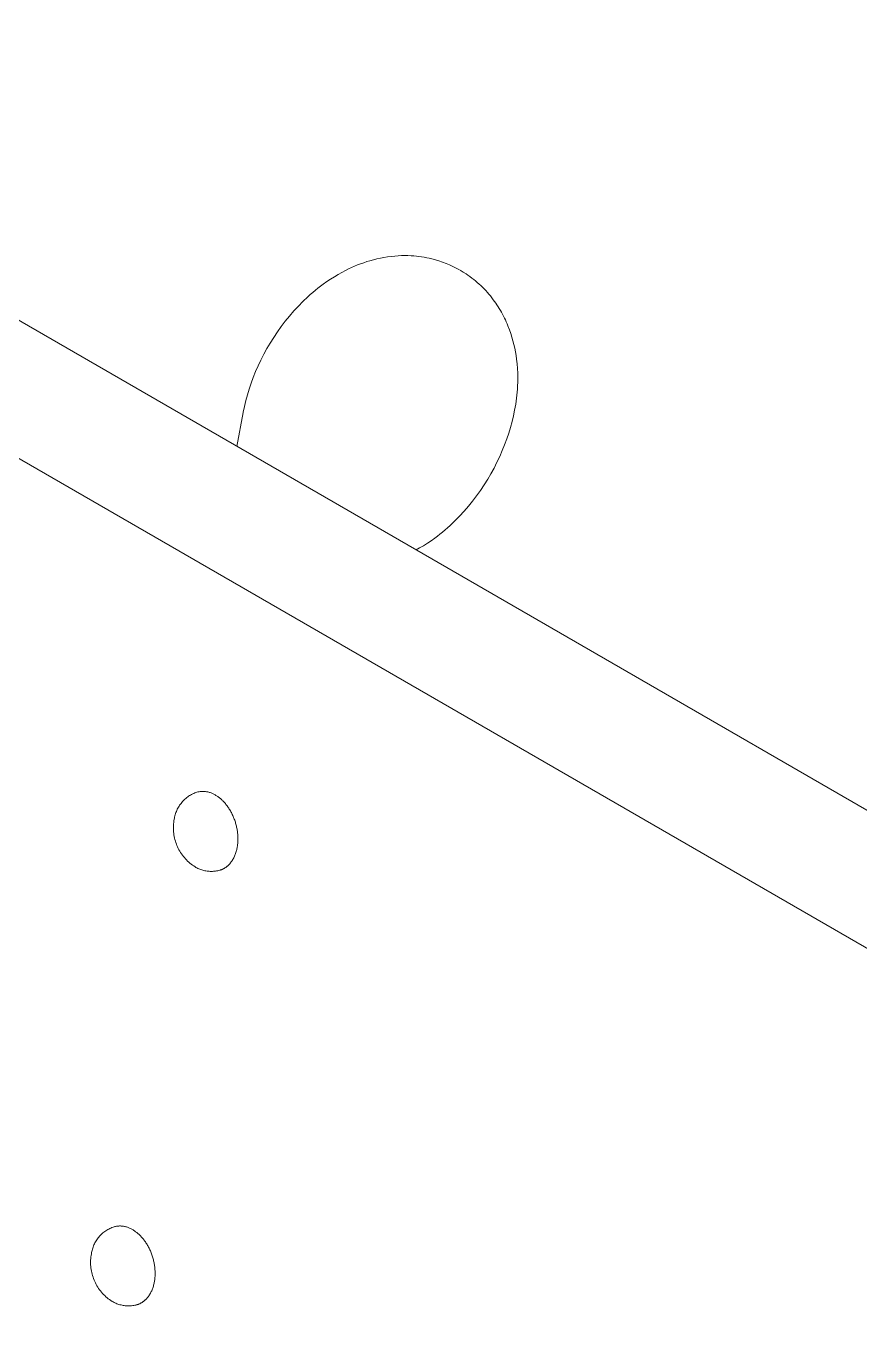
# Model space of a CAD drawing. Header units: millimetres. Extents: x -67 to 4862, y -244 to 3199.
# Drawn here: x 3546 to 3671.2, y 1897 to 2093.1 of the extents above; entities that cross this region are included whole.
import ezdxf

# ---------------------------------------------------------------- set-up
doc = ezdxf.new("R2010")
doc.units = ezdxf.units.MM
doc.layers.add('ZANO_R', color=7, linetype='Continuous', lineweight=0)

msp = doc.modelspace()

# ---------------------------------------------------------------- linework, layer by layer
at = {"layer": 'ZANO_R'}
for p, q in [((3635.21, 1996.72), (3468.3, 2093.09)), ((4546.43, 1449.91), (3447.82, 2084.19)), ((3601.85, 2058.61), (3602.33, 2058.63)), ((3602.33, 2058.63), (3602.81, 2058.63)), ((3602.81, 2058.63), (3603.3, 2058.63)), ((3603.3, 2058.63), (3603.78, 2058.61)), ((3594.37, 2056.63), (3594.82, 2056.84)), ((3594.82, 2056.84), (3595.27, 2057.04)), ((3595.27, 2057.04), (3595.73, 2057.23)), ((3595.73, 2057.23), (3596.19, 2057.41)), ((3596.19, 2057.41), (3596.66, 2057.57)), ((3596.66, 2057.57), (3597.13, 2057.73)), ((3597.13, 2057.73), (3597.6, 2057.87)), ((3597.6, 2057.87), (3598.12, 2058.02)), ((3598.12, 2058.02), (3598.65, 2058.15)), ((3598.65, 2058.15), (3599.17, 2058.26)), ((3599.17, 2058.26), (3599.7, 2058.36)), ((3599.7, 2058.36), (3600.24, 2058.45)), ((3600.24, 2058.45), (3600.77, 2058.52)), ((3600.77, 2058.52), (3601.31, 2058.57)), ((3601.31, 2058.57), (3601.85, 2058.61)), ((3603.78, 2058.61), (3604.17, 2058.58)), ((3604.17, 2058.58), (3604.56, 2058.55)), ((3604.56, 2058.55), (3604.95, 2058.5)), ((3604.95, 2058.5), (3605.34, 2058.45)), ((3605.34, 2058.45), (3605.73, 2058.39)), ((3605.73, 2058.39), (3606.11, 2058.31)), ((3606.11, 2058.31), (3606.49, 2058.23)), ((3606.49, 2058.23), (3606.88, 2058.15)), ((3606.88, 2058.15), (3607.42, 2058)), ((3607.42, 2058), (3607.96, 2057.84)), ((3607.96, 2057.84), (3608.49, 2057.66)), ((3608.49, 2057.66), (3609.02, 2057.46)), ((3609.02, 2057.46), (3609.54, 2057.24)), ((3609.54, 2057.24), (3610.05, 2057.01)), ((3610.05, 2057.01), (3610.56, 2056.76)), ((3610.56, 2056.76), (3611.05, 2056.49)), ((3590.57, 2054.34), (3591.12, 2054.73)), ((3591.12, 2054.73), (3591.68, 2055.11)), ((3591.68, 2055.11), (3592.26, 2055.47)), ((3592.26, 2055.47), (3592.84, 2055.82)), ((3592.84, 2055.82), (3593.38, 2056.12)), ((3593.38, 2056.12), (3593.92, 2056.41)), ((3593.92, 2056.41), (3594.37, 2056.63)), ((3611.16, 2056.43), (3611.59, 2056.16)), ((3611.59, 2056.16), (3612.02, 2055.89)), ((3612.02, 2055.89), (3612.31, 2055.69)), ((3612.31, 2055.69), (3612.6, 2055.48)), ((3612.6, 2055.48), (3612.89, 2055.27)), ((3612.89, 2055.27), (3613.17, 2055.05)), ((3613.17, 2055.05), (3613.44, 2054.83)), ((3613.44, 2054.83), (3613.71, 2054.6)), ((3588.27, 2052.45), (3588.64, 2052.78)), ((3588.64, 2052.78), (3589.02, 2053.11)), ((3589.02, 2053.11), (3589.4, 2053.43)), ((3589.4, 2053.43), (3589.78, 2053.74)), ((3589.78, 2053.74), (3590.17, 2054.04)), ((3590.17, 2054.04), (3590.57, 2054.34)), ((3613.71, 2054.6), (3613.98, 2054.36)), ((3613.98, 2054.36), (3614.24, 2054.12)), ((3614.24, 2054.12), (3614.49, 2053.88)), ((3614.49, 2053.88), (3614.74, 2053.63)), ((3614.74, 2053.63), (3614.98, 2053.37)), ((3614.98, 2053.37), (3615.22, 2053.11)), ((3615.22, 2053.11), (3615.45, 2052.84)), ((3615.45, 2052.84), (3615.68, 2052.57)), ((3586.17, 2050.32), (3586.85, 2051.05)), ((3586.85, 2051.05), (3587.54, 2051.76)), ((3587.54, 2051.76), (3588.27, 2052.45)), ((3615.68, 2052.57), (3615.9, 2052.29)), ((3615.9, 2052.29), (3616.11, 2052.01)), ((3616.11, 2052.01), (3616.3, 2051.75)), ((3616.3, 2051.75), (3616.49, 2051.49)), ((3616.49, 2051.49), (3616.67, 2051.22)), ((3616.67, 2051.22), (3616.85, 2050.95)), ((3616.85, 2050.95), (3617.02, 2050.67)), ((3584.88, 2048.78), (3585.51, 2049.56)), ((3585.51, 2049.56), (3586.17, 2050.32)), ((3617.02, 2050.67), (3617.18, 2050.4)), ((3617.18, 2050.4), (3617.35, 2050.12)), ((3617.35, 2050.12), (3617.5, 2049.83)), ((3617.5, 2049.83), (3617.65, 2049.55)), ((3617.65, 2049.55), (3617.8, 2049.26)), ((3617.8, 2049.26), (3617.94, 2048.97)), ((3617.94, 2048.97), (3618.07, 2048.68)), ((3583.15, 2046.35), (3583.7, 2047.18)), ((3583.7, 2047.18), (3584.28, 2047.99)), ((3584.28, 2047.99), (3584.88, 2048.78)), ((3618.07, 2048.68), (3618.2, 2048.38)), ((3618.2, 2048.38), (3618.32, 2048.09)), ((3618.32, 2048.09), (3618.56, 2047.48)), ((3618.56, 2047.48), (3618.74, 2046.95)), ((3618.74, 2046.95), (3618.91, 2046.41)), ((3582.13, 2044.67), (3582.62, 2045.51)), ((3582.62, 2045.51), (3583.15, 2046.35)), ((3618.91, 2046.41), (3619.07, 2045.86)), ((3619.07, 2045.86), (3619.21, 2045.31)), ((3619.21, 2045.31), (3619.33, 2044.76)), ((3580.8, 2042.07), (3581.22, 2042.95)), ((3581.22, 2042.95), (3581.66, 2043.81)), ((3581.66, 2043.81), (3582.13, 2044.67)), ((3619.33, 2044.76), (3619.44, 2044.2)), ((3619.44, 2044.2), (3619.54, 2043.64)), ((3619.54, 2043.64), (3619.61, 2043.08)), ((3619.61, 2043.08), (3619.69, 2042.38)), ((3580.08, 2040.34), (3580.43, 2041.21)), ((3580.43, 2041.21), (3580.8, 2042.07)), ((3619.69, 2042.38), (3619.75, 2041.67)), ((3619.75, 2041.67), (3619.78, 2040.97)), ((3619.78, 2040.97), (3619.79, 2040.26)), ((3579.45, 2038.58), (3579.75, 2039.46)), ((3579.75, 2039.46), (3580.08, 2040.34)), ((3619.76, 2039.05), (3619.73, 2038.6)), ((3619.78, 2039.66), (3619.76, 2039.05)), ((3619.79, 2040.26), (3619.78, 2039.66)), ((3578.96, 2036.86), (3579.19, 2037.72)), ((3579.19, 2037.72), (3579.45, 2038.58)), ((3619.6, 2037.24), (3619.48, 2036.34)), ((3619.65, 2037.7), (3619.6, 2037.24)), ((3619.7, 2038.15), (3619.65, 2037.7)), ((3619.73, 2038.6), (3619.7, 2038.15)), ((3577.59, 2029.99), (3578.57, 2035.1)), ((3578.57, 2035.12), (3578.75, 2035.99)), ((3578.75, 2035.99), (3578.96, 2036.86)), ((3619.32, 2035.44), (3619.14, 2034.56)), ((3619.48, 2036.34), (3619.32, 2035.44)), ((3618.93, 2033.7), (3618.7, 2032.84)), ((3619.14, 2034.56), (3618.93, 2033.7)), ((3618.44, 2031.98), (3618.14, 2031.1)), ((3618.7, 2032.84), (3618.44, 2031.98)), ((3617.46, 2029.35), (3617.09, 2028.49)), ((3617.81, 2030.22), (3617.46, 2029.35)), ((3618.14, 2031.1), (3617.81, 2030.22)), ((3616.67, 2027.61), (3616.23, 2026.74)), ((3617.09, 2028.49), (3616.67, 2027.61)), ((3615.76, 2025.89), (3615.27, 2025.05)), ((3616.23, 2026.74), (3615.76, 2025.89)), ((3614.19, 2023.38), (3613.61, 2022.57)), ((3614.74, 2024.21), (3614.19, 2023.38)), ((3615.27, 2025.05), (3614.74, 2024.21)), ((3613.01, 2021.78), (3612.38, 2021)), ((3613.61, 2022.57), (3613.01, 2021.78)), ((3611.04, 2019.51), (3610.35, 2018.8)), ((3611.72, 2020.24), (3611.04, 2019.51)), ((3612.38, 2021), (3611.72, 2020.24)), ((3608.87, 2017.45), (3608.49, 2017.13)), ((3609.25, 2017.78), (3608.87, 2017.45)), ((3609.62, 2018.11), (3609.25, 2017.78)), ((3610.35, 2018.8), (3609.62, 2018.11)), ((3606.77, 2015.83), (3606.21, 2015.45)), ((3607.32, 2016.22), (3606.77, 2015.83)), ((3607.72, 2016.52), (3607.32, 2016.22)), ((3608.11, 2016.82), (3607.72, 2016.52)), ((3608.49, 2017.13), (3608.11, 2016.82)), ((3605.05, 2014.74), (3604.52, 2014.44)), ((3605.63, 2015.08), (3605.05, 2014.74)), ((3606.21, 2015.45), (3605.63, 2015.08)), ((3635.21, 1996.72), (3692.76, 1963.49)), ((3569.12, 1976.24), (3569.23, 1976.38)), ((3569.23, 1976.38), (3569.34, 1976.52)), ((3569.34, 1976.52), (3569.45, 1976.65)), ((3569.45, 1976.65), (3569.57, 1976.78)), ((3569.57, 1976.78), (3569.69, 1976.9)), ((3569.69, 1976.9), (3569.82, 1977.02)), ((3569.82, 1977.02), (3569.95, 1977.14)), ((3569.95, 1977.14), (3570.09, 1977.25)), ((3570.09, 1977.25), (3570.23, 1977.35)), ((3570.23, 1977.35), (3570.37, 1977.45)), ((3570.37, 1977.45), (3570.52, 1977.55)), ((3570.52, 1977.55), (3570.67, 1977.64)), ((3570.67, 1977.64), (3570.82, 1977.72)), ((3570.82, 1977.72), (3570.98, 1977.8)), ((3570.98, 1977.8), (3571.13, 1977.88)), ((3571.13, 1977.88), (3571.3, 1977.95)), ((3571.3, 1977.95), (3571.46, 1978.01)), ((3571.46, 1978.01), (3571.62, 1978.07)), ((3571.62, 1978.07), (3571.74, 1978.1)), ((3571.74, 1978.1), (3571.86, 1978.12)), ((3571.86, 1978.12), (3571.97, 1978.14)), ((3571.97, 1978.14), (3572.09, 1978.16)), ((3572.09, 1978.16), (3572.21, 1978.17)), ((3572.21, 1978.17), (3572.33, 1978.18)), ((3572.33, 1978.18), (3572.45, 1978.18)), ((3572.45, 1978.18), (3572.57, 1978.18)), ((3572.57, 1978.18), (3572.68, 1978.18)), ((3572.68, 1978.18), (3572.8, 1978.17)), ((3572.8, 1978.17), (3572.92, 1978.16)), ((3572.92, 1978.16), (3573.04, 1978.14)), ((3573.04, 1978.14), (3573.16, 1978.12)), ((3573.16, 1978.12), (3573.27, 1978.1)), ((3573.27, 1978.1), (3573.39, 1978.07)), ((3573.39, 1978.07), (3573.5, 1978.04)), ((3573.5, 1978.04), (3573.62, 1978)), ((3573.62, 1978), (3573.73, 1977.96)), ((3573.73, 1977.96), (3573.84, 1977.92)), ((3573.84, 1977.92), (3573.95, 1977.87)), ((3573.95, 1977.87), (3574.06, 1977.82)), ((3574.06, 1977.82), (3574.16, 1977.77)), ((3574.16, 1977.77), (3574.27, 1977.71)), ((3574.27, 1977.71), (3574.37, 1977.65)), ((3574.37, 1977.65), (3574.46, 1977.59)), ((3574.46, 1977.59), (3574.56, 1977.53)), ((3574.56, 1977.53), (3574.66, 1977.47)), ((3574.66, 1977.47), (3574.75, 1977.4)), ((3574.75, 1977.4), (3574.85, 1977.33)), ((3574.85, 1977.33), (3574.95, 1977.26)), ((3574.95, 1977.26), (3575.04, 1977.18)), ((3575.04, 1977.18), (3575.14, 1977.1)), ((3575.14, 1977.1), (3575.23, 1977.02)), ((3575.23, 1977.02), (3575.33, 1976.93)), ((3575.33, 1976.93), (3575.42, 1976.84)), ((3575.42, 1976.84), (3575.52, 1976.75)), ((3575.52, 1976.75), (3575.61, 1976.65)), ((3575.61, 1976.65), (3575.7, 1976.55)), ((3575.7, 1976.55), (3575.79, 1976.45)), ((3575.79, 1976.45), (3575.89, 1976.35)), ((3575.89, 1976.35), (3575.97, 1976.24)), ((3568.23, 1974.17), (3568.27, 1974.34)), ((3568.27, 1974.34), (3568.31, 1974.51)), ((3568.31, 1974.51), (3568.35, 1974.68)), ((3568.35, 1974.68), (3568.41, 1974.85)), ((3568.41, 1974.85), (3568.46, 1975.01)), ((3568.46, 1975.01), (3568.53, 1975.18)), ((3568.53, 1975.18), (3568.6, 1975.34)), ((3568.6, 1975.34), (3568.67, 1975.5)), ((3568.67, 1975.5), (3568.75, 1975.65)), ((3568.75, 1975.65), (3568.84, 1975.8)), ((3568.84, 1975.8), (3568.93, 1975.95)), ((3568.93, 1975.95), (3569.02, 1976.1)), ((3569.02, 1976.1), (3569.12, 1976.24)), ((3575.97, 1976.24), (3576.06, 1976.13)), ((3576.06, 1976.13), (3576.15, 1976.01)), ((3576.15, 1976.01), (3576.24, 1975.89)), ((3576.24, 1975.89), (3576.32, 1975.77)), ((3576.32, 1975.77), (3576.4, 1975.65)), ((3576.4, 1975.65), (3576.48, 1975.52)), ((3576.48, 1975.52), (3576.56, 1975.4)), ((3576.56, 1975.4), (3576.64, 1975.26)), ((3576.64, 1975.26), (3576.71, 1975.13)), ((3576.71, 1975.13), (3576.79, 1975)), ((3576.79, 1975), (3576.86, 1974.86)), ((3576.86, 1974.86), (3576.93, 1974.72)), ((3576.93, 1974.72), (3576.99, 1974.58)), ((3576.99, 1974.58), (3577.06, 1974.44)), ((3577.06, 1974.44), (3577.12, 1974.29)), ((3568.09, 1973.06), (3568.11, 1973.3)), ((3568.09, 1972.82), (3568.09, 1973.06)), ((3568.09, 1972.59), (3568.09, 1972.82)), ((3568.09, 1972.35), (3568.09, 1972.59)), ((3568.11, 1972.12), (3568.09, 1972.35)), ((3568.11, 1973.3), (3568.13, 1973.53)), ((3568.13, 1973.53), (3568.16, 1973.77)), ((3568.16, 1973.77), (3568.2, 1974)), ((3568.2, 1974), (3568.23, 1974.17)), ((3577.12, 1974.29), (3577.18, 1974.15)), ((3577.18, 1974.15), (3577.23, 1974)), ((3577.23, 1974), (3577.29, 1973.85)), ((3577.29, 1973.85), (3577.34, 1973.7)), ((3577.34, 1973.7), (3577.39, 1973.55)), ((3577.39, 1973.55), (3577.43, 1973.4)), ((3577.43, 1973.4), (3577.47, 1973.25)), ((3577.47, 1973.25), (3577.51, 1973.1)), ((3577.51, 1973.1), (3577.55, 1972.95)), ((3577.55, 1972.95), (3577.58, 1972.79)), ((3577.58, 1972.79), (3577.61, 1972.64)), ((3577.61, 1972.64), (3577.64, 1972.49)), ((3577.64, 1972.49), (3577.67, 1972.34)), ((3568.14, 1971.88), (3568.11, 1972.12)), ((3568.17, 1971.65), (3568.14, 1971.88)), ((3568.21, 1971.41), (3568.17, 1971.65)), ((3568.26, 1971.18), (3568.21, 1971.41)), ((3568.31, 1970.95), (3568.26, 1971.18)), ((3568.38, 1970.72), (3568.31, 1970.95)), ((3568.45, 1970.5), (3568.38, 1970.72)), ((3568.53, 1970.28), (3568.45, 1970.5)), ((3577.67, 1972.34), (3577.69, 1972.19)), ((3577.69, 1972.19), (3577.71, 1972.04)), ((3577.71, 1972.04), (3577.73, 1971.89)), ((3577.73, 1971.89), (3577.74, 1971.75)), ((3577.74, 1971.75), (3577.75, 1971.6)), ((3577.75, 1970.48), (3577.74, 1970.35)), ((3577.75, 1971.6), (3577.76, 1971.45)), ((3577.76, 1970.61), (3577.75, 1970.48)), ((3577.76, 1971.45), (3577.77, 1971.31)), ((3577.77, 1970.75), (3577.76, 1970.61)), ((3577.77, 1971.31), (3577.77, 1971.17)), ((3577.77, 1971.17), (3577.77, 1971.02)), ((3577.77, 1971.02), (3577.77, 1970.89)), ((3577.77, 1970.89), (3577.77, 1970.75)), ((3568.62, 1970.06), (3568.53, 1970.28)), ((3568.71, 1969.84), (3568.62, 1970.06)), ((3568.82, 1969.63), (3568.71, 1969.84)), ((3568.92, 1969.42), (3568.82, 1969.63)), ((3569.04, 1969.21), (3568.92, 1969.42)), ((3569.16, 1969.01), (3569.04, 1969.21)), ((3569.29, 1968.81), (3569.16, 1969.01)), ((3569.43, 1968.62), (3569.29, 1968.81)), ((3569.58, 1968.43), (3569.43, 1968.62)), ((3569.73, 1968.25), (3569.58, 1968.43)), ((3577.26, 1968.46), (3577.2, 1968.33)), ((3577.32, 1968.6), (3577.26, 1968.46)), ((3577.37, 1968.73), (3577.32, 1968.6)), ((3577.42, 1968.87), (3577.37, 1968.73)), ((3577.47, 1969.01), (3577.42, 1968.87)), ((3577.51, 1969.15), (3577.47, 1969.01)), ((3577.55, 1969.29), (3577.51, 1969.15)), ((3577.59, 1969.43), (3577.55, 1969.29)), ((3577.62, 1969.57), (3577.59, 1969.43)), ((3577.65, 1969.72), (3577.62, 1969.57)), ((3577.67, 1969.84), (3577.65, 1969.72)), ((3577.69, 1969.96), (3577.67, 1969.84)), ((3577.71, 1970.09), (3577.69, 1969.96)), ((3577.72, 1970.22), (3577.71, 1970.09)), ((3577.74, 1970.35), (3577.72, 1970.22)), ((3569.88, 1968.07), (3569.73, 1968.25)), ((3570.04, 1967.9), (3569.88, 1968.07)), ((3570.21, 1967.73), (3570.04, 1967.9)), ((3570.38, 1967.57), (3570.21, 1967.73)), ((3570.56, 1967.42), (3570.38, 1967.57)), ((3570.75, 1967.27), (3570.56, 1967.42)), ((3570.94, 1967.12), (3570.75, 1967.27)), ((3571.13, 1966.99), (3570.94, 1967.12)), ((3571.33, 1966.86), (3571.13, 1966.99)), ((3571.47, 1966.78), (3571.33, 1966.86)), ((3571.61, 1966.7), (3571.47, 1966.78)), ((3571.75, 1966.63), (3571.61, 1966.7)), ((3571.9, 1966.57), (3571.75, 1966.63)), ((3572.05, 1966.51), (3571.9, 1966.57)), ((3572.2, 1966.45), (3572.05, 1966.51)), ((3575.41, 1966.48), (3575.35, 1966.46)), ((3575.47, 1966.51), (3575.41, 1966.48)), ((3575.53, 1966.54), (3575.47, 1966.51)), ((3575.59, 1966.57), (3575.53, 1966.54)), ((3575.65, 1966.6), (3575.59, 1966.57)), ((3575.7, 1966.63), (3575.65, 1966.6)), ((3575.76, 1966.67), (3575.7, 1966.63)), ((3575.82, 1966.7), (3575.76, 1966.67)), ((3575.88, 1966.74), (3575.82, 1966.7)), ((3575.93, 1966.78), (3575.88, 1966.74)), ((3575.99, 1966.81), (3575.93, 1966.78)), ((3576.04, 1966.85), (3575.99, 1966.81)), ((3576.09, 1966.9), (3576.04, 1966.85)), ((3576.15, 1966.94), (3576.09, 1966.9)), ((3576.2, 1966.98), (3576.15, 1966.94)), ((3576.25, 1967.03), (3576.2, 1966.98)), ((3576.3, 1967.07), (3576.25, 1967.03)), ((3576.35, 1967.12), (3576.3, 1967.07)), ((3576.4, 1967.17), (3576.35, 1967.12)), ((3576.45, 1967.22), (3576.4, 1967.17)), ((3576.5, 1967.27), (3576.45, 1967.22)), ((3576.54, 1967.32), (3576.5, 1967.27)), ((3576.59, 1967.37), (3576.54, 1967.32)), ((3576.63, 1967.43), (3576.59, 1967.37)), ((3576.68, 1967.48), (3576.63, 1967.43)), ((3576.72, 1967.54), (3576.68, 1967.48)), ((3576.76, 1967.59), (3576.72, 1967.54)), ((3576.85, 1967.71), (3576.76, 1967.59)), ((3576.92, 1967.83), (3576.85, 1967.71)), ((3577, 1967.95), (3576.92, 1967.83)), ((3577.07, 1968.07), (3577, 1967.95)), ((3577.14, 1968.2), (3577.07, 1968.07)), ((3577.2, 1968.33), (3577.14, 1968.2)), ((3572.35, 1966.4), (3572.2, 1966.45)), ((3572.5, 1966.35), (3572.35, 1966.4)), ((3572.66, 1966.31), (3572.5, 1966.35)), ((3572.82, 1966.28), (3572.66, 1966.31)), ((3572.97, 1966.25), (3572.82, 1966.28)), ((3573.13, 1966.22), (3572.97, 1966.25)), ((3573.29, 1966.2), (3573.13, 1966.22)), ((3573.45, 1966.19), (3573.29, 1966.2)), ((3573.61, 1966.18), (3573.45, 1966.19)), ((3573.77, 1966.18), (3573.61, 1966.18)), ((3573.93, 1966.18), (3573.77, 1966.18)), ((3574.09, 1966.19), (3573.93, 1966.18)), ((3574.25, 1966.2), (3574.09, 1966.19)), ((3574.41, 1966.22), (3574.25, 1966.2)), ((3574.57, 1966.24), (3574.41, 1966.22)), ((3574.73, 1966.27), (3574.57, 1966.24)), ((3574.89, 1966.31), (3574.73, 1966.27)), ((3575.04, 1966.35), (3574.89, 1966.31)), ((3575.1, 1966.37), (3575.04, 1966.35)), ((3575.17, 1966.39), (3575.1, 1966.37)), ((3575.23, 1966.41), (3575.17, 1966.39)), ((3575.29, 1966.43), (3575.23, 1966.41)), ((3575.35, 1966.46), (3575.29, 1966.43)), ((3557.13, 1911.53), (3557.25, 1911.66)), ((3557.25, 1911.66), (3557.38, 1911.78)), ((3557.38, 1911.78), (3557.51, 1911.89)), ((3557.51, 1911.89), (3557.65, 1912)), ((3557.65, 1912), (3557.79, 1912.11)), ((3557.79, 1912.11), (3557.93, 1912.21)), ((3557.93, 1912.21), (3558.08, 1912.3)), ((3558.08, 1912.3), (3558.23, 1912.39)), ((3558.23, 1912.39), (3558.38, 1912.48)), ((3558.38, 1912.48), (3558.54, 1912.56)), ((3558.54, 1912.56), (3558.69, 1912.63)), ((3558.69, 1912.63), (3558.85, 1912.7)), ((3558.85, 1912.7), (3559.02, 1912.77)), ((3559.02, 1912.77), (3559.18, 1912.82)), ((3559.18, 1912.82), (3559.3, 1912.85)), ((3559.3, 1912.85), (3559.41, 1912.88)), ((3559.41, 1912.88), (3559.53, 1912.9)), ((3559.53, 1912.9), (3559.65, 1912.91)), ((3559.65, 1912.91), (3559.77, 1912.92)), ((3559.77, 1912.92), (3559.89, 1912.93)), ((3559.89, 1912.93), (3560.01, 1912.94)), ((3560.01, 1912.94), (3560.12, 1912.94)), ((3560.12, 1912.94), (3560.24, 1912.93)), ((3560.24, 1912.93), (3560.36, 1912.92)), ((3560.36, 1912.92), (3560.48, 1912.91)), ((3560.48, 1912.91), (3560.6, 1912.9)), ((3560.6, 1912.9), (3560.72, 1912.88)), ((3560.72, 1912.88), (3560.83, 1912.85)), ((3560.83, 1912.85), (3560.95, 1912.82)), ((3560.95, 1912.82), (3561.06, 1912.79)), ((3561.06, 1912.79), (3561.18, 1912.76)), ((3561.18, 1912.76), (3561.29, 1912.72)), ((3561.29, 1912.72), (3561.4, 1912.67)), ((3561.4, 1912.67), (3561.51, 1912.62)), ((3561.51, 1912.62), (3561.62, 1912.57)), ((3561.62, 1912.57), (3561.72, 1912.52)), ((3561.72, 1912.52), (3561.83, 1912.46)), ((3561.83, 1912.46), (3561.93, 1912.4)), ((3561.93, 1912.4), (3562.02, 1912.34)), ((3562.02, 1912.34), (3562.12, 1912.28)), ((3562.12, 1912.28), (3562.22, 1912.22)), ((3562.22, 1912.22), (3562.31, 1912.15)), ((3562.31, 1912.15), (3562.41, 1912.08)), ((3562.41, 1912.08), (3562.5, 1912.01)), ((3562.5, 1912.01), (3562.6, 1911.94)), ((3562.6, 1911.94), (3562.7, 1911.86)), ((3562.7, 1911.86), (3562.79, 1911.77)), ((3562.79, 1911.77), (3562.89, 1911.69)), ((3562.89, 1911.69), (3562.98, 1911.6)), ((3562.98, 1911.6), (3563.08, 1911.5)), ((3555.96, 1909.6), (3556.02, 1909.77)), ((3556.02, 1909.77), (3556.09, 1909.93)), ((3556.09, 1909.93), (3556.15, 1910.09)), ((3556.15, 1910.09), (3556.23, 1910.25)), ((3556.23, 1910.25), (3556.31, 1910.41)), ((3556.31, 1910.41), (3556.39, 1910.56)), ((3556.39, 1910.56), (3556.48, 1910.71)), ((3556.48, 1910.71), (3556.58, 1910.85)), ((3556.58, 1910.85), (3556.68, 1911)), ((3556.68, 1911), (3556.79, 1911.14)), ((3556.79, 1911.14), (3556.9, 1911.27)), ((3556.9, 1911.27), (3557.01, 1911.4)), ((3557.01, 1911.4), (3557.13, 1911.53)), ((3563.08, 1911.5), (3563.17, 1911.41)), ((3563.17, 1911.41), (3563.26, 1911.31)), ((3563.26, 1911.31), (3563.35, 1911.21)), ((3563.35, 1911.21), (3563.44, 1911.1)), ((3563.44, 1911.1), (3563.53, 1910.99)), ((3563.53, 1910.99), (3563.62, 1910.88)), ((3563.62, 1910.88), (3563.71, 1910.77)), ((3563.71, 1910.77), (3563.79, 1910.65)), ((3563.79, 1910.65), (3563.88, 1910.53)), ((3563.88, 1910.53), (3563.96, 1910.4)), ((3563.96, 1910.4), (3564.04, 1910.28)), ((3564.04, 1910.28), (3564.12, 1910.15)), ((3564.12, 1910.15), (3564.2, 1910.02)), ((3564.2, 1910.02), (3564.27, 1909.89)), ((3564.27, 1909.89), (3564.35, 1909.75)), ((3564.35, 1909.75), (3564.42, 1909.61)), ((3564.42, 1909.61), (3564.49, 1909.47)), ((3555.64, 1907.58), (3555.65, 1907.81)), ((3555.65, 1907.81), (3555.67, 1908.05)), ((3555.67, 1908.05), (3555.69, 1908.29)), ((3555.69, 1908.29), (3555.72, 1908.52)), ((3555.72, 1908.52), (3555.76, 1908.75)), ((3555.76, 1908.75), (3555.79, 1908.93)), ((3555.79, 1908.93), (3555.83, 1909.1)), ((3555.83, 1909.1), (3555.87, 1909.27)), ((3555.87, 1909.27), (3555.91, 1909.44)), ((3555.91, 1909.44), (3555.96, 1909.6)), ((3564.49, 1909.47), (3564.55, 1909.33)), ((3564.55, 1909.33), (3564.62, 1909.19)), ((3564.62, 1909.19), (3564.68, 1909.05)), ((3564.68, 1909.05), (3564.74, 1908.9)), ((3564.74, 1908.9), (3564.79, 1908.75)), ((3564.79, 1908.75), (3564.85, 1908.6)), ((3564.85, 1908.6), (3564.9, 1908.46)), ((3564.9, 1908.46), (3564.94, 1908.31)), ((3564.94, 1908.31), (3564.99, 1908.15)), ((3564.99, 1908.15), (3565.03, 1908)), ((3565.03, 1908), (3565.07, 1907.85)), ((3565.07, 1907.85), (3565.11, 1907.7)), ((3565.11, 1907.7), (3565.14, 1907.55)), ((3555.64, 1907.34), (3555.64, 1907.58)), ((3555.65, 1907.11), (3555.64, 1907.34)), ((3555.67, 1906.87), (3555.65, 1907.11)), ((3555.69, 1906.63), (3555.67, 1906.87)), ((3555.73, 1906.4), (3555.69, 1906.63)), ((3555.77, 1906.17), (3555.73, 1906.4)), ((3555.82, 1905.94), (3555.77, 1906.17)), ((3555.87, 1905.71), (3555.82, 1905.94)), ((3555.94, 1905.48), (3555.87, 1905.71)), ((3565.14, 1907.55), (3565.17, 1907.4)), ((3565.17, 1907.4), (3565.2, 1907.25)), ((3565.2, 1907.25), (3565.23, 1907.1)), ((3565.23, 1907.1), (3565.25, 1906.95)), ((3565.25, 1906.95), (3565.27, 1906.8)), ((3565.27, 1906.8), (3565.29, 1906.65)), ((3565.29, 1906.65), (3565.3, 1906.5)), ((3565.3, 1906.5), (3565.31, 1906.35)), ((3565.31, 1906.35), (3565.32, 1906.21)), ((3565.32, 1906.21), (3565.33, 1906.06)), ((3565.33, 1906.06), (3565.33, 1905.92)), ((3565.33, 1905.92), (3565.33, 1905.78)), ((3565.33, 1905.78), (3565.33, 1905.64)), ((3556.01, 1905.25), (3555.94, 1905.48)), ((3556.09, 1905.03), (3556.01, 1905.25)), ((3556.18, 1904.81), (3556.09, 1905.03)), ((3556.27, 1904.59), (3556.18, 1904.81)), ((3556.37, 1904.38), (3556.27, 1904.59)), ((3556.48, 1904.17), (3556.37, 1904.38)), ((3556.6, 1903.97), (3556.48, 1904.17)), ((3556.72, 1903.76), (3556.6, 1903.97)), ((3556.85, 1903.57), (3556.72, 1903.76)), ((3565.03, 1903.76), (3564.98, 1903.62)), ((3565.07, 1903.9), (3565.03, 1903.76)), ((3565.11, 1904.04), (3565.07, 1903.9)), ((3565.15, 1904.19), (3565.11, 1904.04)), ((3565.18, 1904.33), (3565.15, 1904.19)), ((3565.21, 1904.47), (3565.18, 1904.33)), ((3565.23, 1904.59), (3565.21, 1904.47)), ((3565.25, 1904.72), (3565.23, 1904.59)), ((3565.27, 1904.84), (3565.25, 1904.72)), ((3565.28, 1904.97), (3565.27, 1904.84)), ((3565.3, 1905.1), (3565.28, 1904.97)), ((3565.31, 1905.23), (3565.3, 1905.1)), ((3565.32, 1905.37), (3565.31, 1905.23)), ((3565.33, 1905.64), (3565.32, 1905.5)), ((3565.32, 1905.5), (3565.32, 1905.37)), ((3556.99, 1903.37), (3556.85, 1903.57)), ((3557.13, 1903.19), (3556.99, 1903.37)), ((3557.28, 1903), (3557.13, 1903.19)), ((3557.44, 1902.82), (3557.28, 1903)), ((3557.6, 1902.65), (3557.44, 1902.82)), ((3557.77, 1902.49), (3557.6, 1902.65)), ((3557.94, 1902.32), (3557.77, 1902.49)), ((3558.12, 1902.17), (3557.94, 1902.32)), ((3558.31, 1902.02), (3558.12, 1902.17)), ((3558.49, 1901.88), (3558.31, 1902.02)), ((3558.69, 1901.74), (3558.49, 1901.88)), ((3563.81, 1901.78), (3563.76, 1901.74)), ((3563.86, 1901.83), (3563.81, 1901.78)), ((3563.91, 1901.87), (3563.86, 1901.83)), ((3563.96, 1901.92), (3563.91, 1901.87)), ((3564.01, 1901.97), (3563.96, 1901.92)), ((3564.05, 1902.02), (3564.01, 1901.97)), ((3564.1, 1902.07), (3564.05, 1902.02)), ((3564.15, 1902.13), (3564.1, 1902.07)), ((3564.19, 1902.18), (3564.15, 1902.13)), ((3564.24, 1902.24), (3564.19, 1902.18)), ((3564.28, 1902.29), (3564.24, 1902.24)), ((3564.32, 1902.35), (3564.28, 1902.29)), ((3564.4, 1902.46), (3564.32, 1902.35)), ((3564.48, 1902.58), (3564.4, 1902.46)), ((3564.56, 1902.7), (3564.48, 1902.58)), ((3564.63, 1902.83), (3564.56, 1902.7)), ((3564.7, 1902.96), (3564.63, 1902.83)), ((3564.76, 1903.09), (3564.7, 1902.96)), ((3564.82, 1903.22), (3564.76, 1903.09)), ((3564.88, 1903.35), (3564.82, 1903.22)), ((3564.93, 1903.49), (3564.88, 1903.35)), ((3564.98, 1903.62), (3564.93, 1903.49)), ((3558.89, 1901.61), (3558.69, 1901.74)), ((3559.03, 1901.53), (3558.89, 1901.61)), ((3559.17, 1901.46), (3559.03, 1901.53)), ((3559.31, 1901.39), (3559.17, 1901.46)), ((3559.46, 1901.32), (3559.31, 1901.39)), ((3559.61, 1901.26), (3559.46, 1901.32)), ((3559.76, 1901.2), (3559.61, 1901.26)), ((3559.91, 1901.15), (3559.76, 1901.2)), ((3560.06, 1901.11), (3559.91, 1901.15)), ((3560.22, 1901.07), (3560.06, 1901.11)), ((3560.37, 1901.03), (3560.22, 1901.07)), ((3560.53, 1901), (3560.37, 1901.03)), ((3560.69, 1900.98), (3560.53, 1901)), ((3560.85, 1900.96), (3560.69, 1900.98)), ((3561.01, 1900.94), (3560.85, 1900.96)), ((3561.17, 1900.93), (3561.01, 1900.94)), ((3561.33, 1900.93), (3561.17, 1900.93)), ((3561.49, 1900.93), (3561.33, 1900.93)), ((3561.65, 1900.94), (3561.49, 1900.93)), ((3561.81, 1900.96), (3561.65, 1900.94)), ((3561.97, 1900.97), (3561.81, 1900.96)), ((3562.13, 1901), (3561.97, 1900.97)), ((3562.29, 1901.03), (3562.13, 1901)), ((3562.44, 1901.06), (3562.29, 1901.03)), ((3562.6, 1901.1), (3562.44, 1901.06)), ((3562.66, 1901.12), (3562.6, 1901.1)), ((3562.72, 1901.14), (3562.66, 1901.12)), ((3562.79, 1901.16), (3562.72, 1901.14)), ((3562.85, 1901.19), (3562.79, 1901.16)), ((3562.91, 1901.21), (3562.85, 1901.19)), ((3562.97, 1901.24), (3562.91, 1901.21)), ((3563.03, 1901.26), (3562.97, 1901.24)), ((3563.09, 1901.29), (3563.03, 1901.26)), ((3563.15, 1901.32), (3563.09, 1901.29)), ((3563.21, 1901.35), (3563.15, 1901.32)), ((3563.26, 1901.39), (3563.21, 1901.35)), ((3563.32, 1901.42), (3563.26, 1901.39)), ((3563.38, 1901.46), (3563.32, 1901.42)), ((3563.43, 1901.49), (3563.38, 1901.46)), ((3563.49, 1901.53), (3563.43, 1901.49)), ((3563.54, 1901.57), (3563.49, 1901.53)), ((3563.6, 1901.61), (3563.54, 1901.57)), ((3563.65, 1901.65), (3563.6, 1901.61)), ((3563.71, 1901.69), (3563.65, 1901.65)), ((3563.76, 1901.74), (3563.71, 1901.69))]:
    msp.add_line(p, q, dxfattribs=at)

doc.saveas('drawing.dxf')
